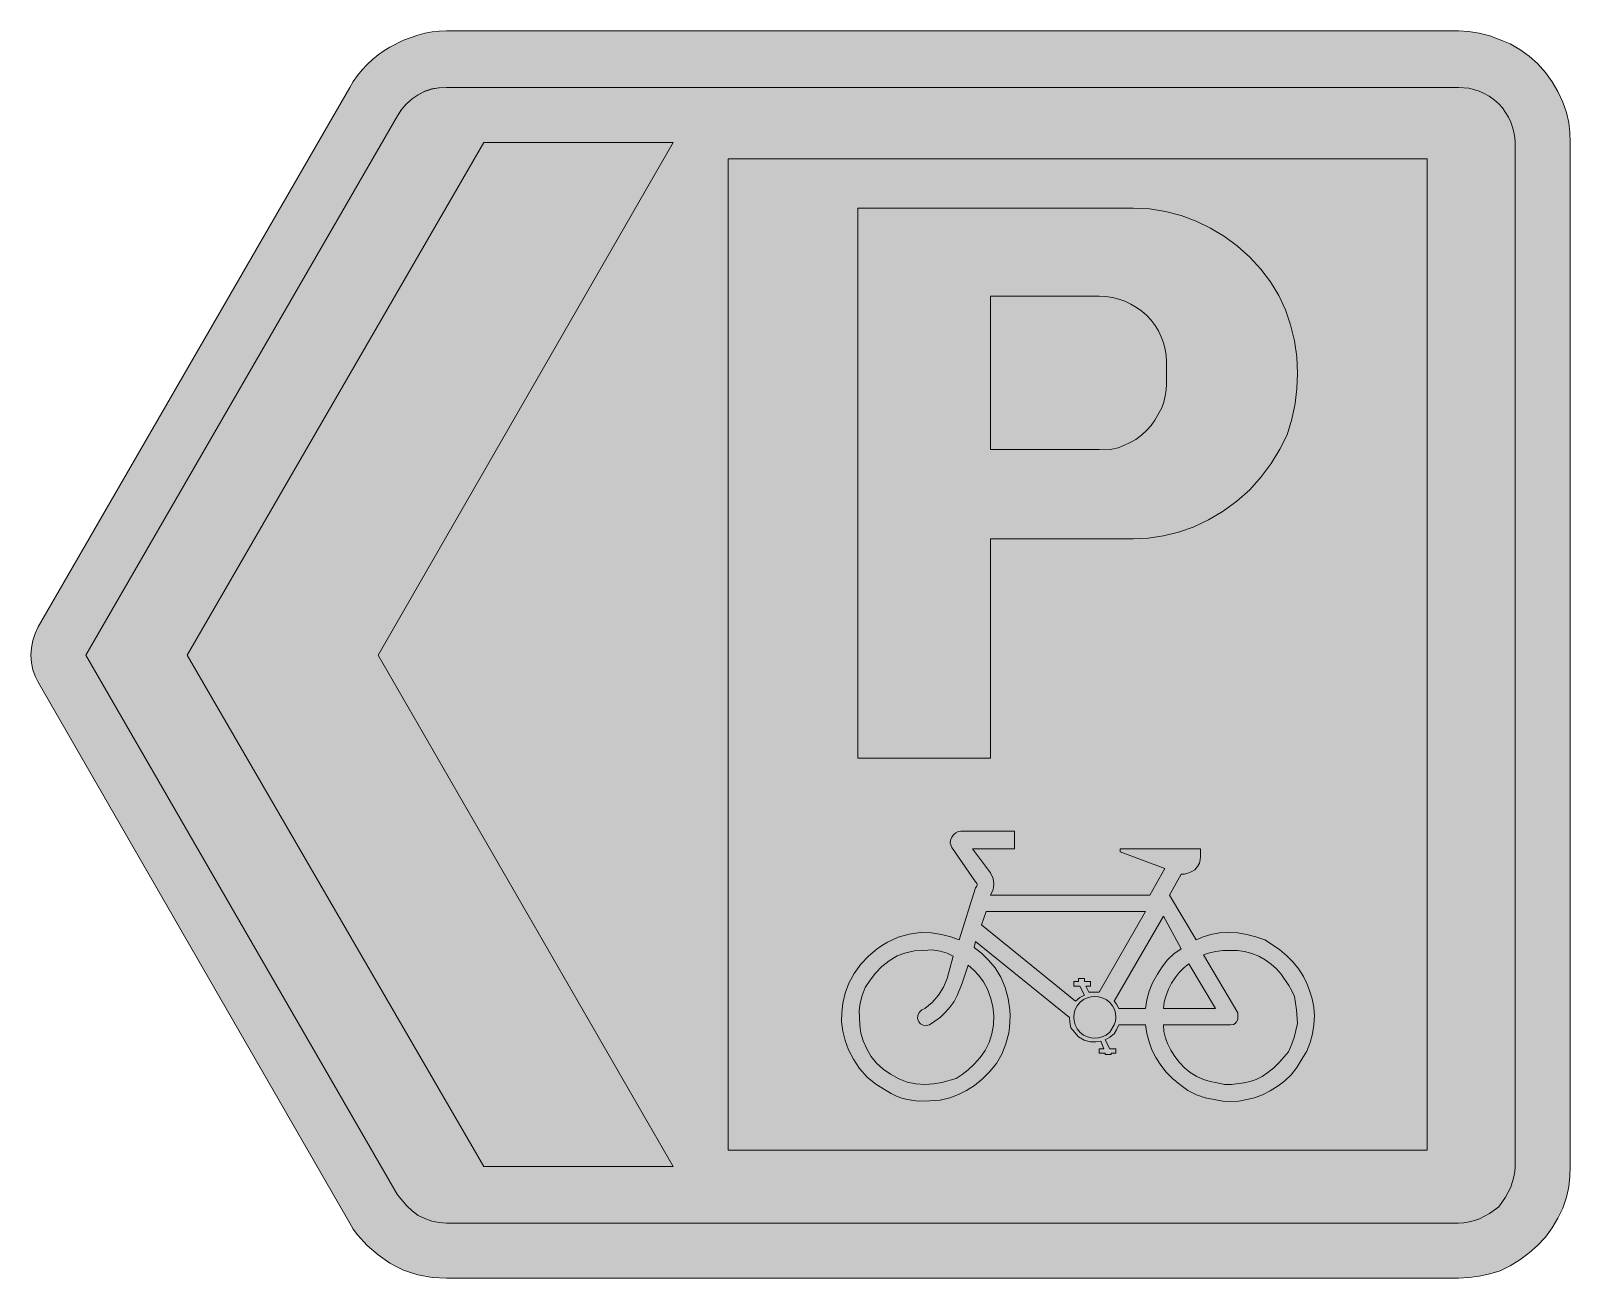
# Model space of a CAD drawing. Header units: metres. Extents: x 129 to 439, y 11 to 262.
import ezdxf

# ---------------------------------------------------------------- set-up
doc = ezdxf.new("R2010")
doc.units = ezdxf.units.M
for name, color, linetype, true_color in [('FILL_BLACK_000000', 7, 'Continuous', 0x000000), ('FILL_BLUE_0000FF', 7, 'Continuous', 0x0000ff), ('FILL_WHITE_FFFFFF', 7, 'Continuous', 0xffffff), ('STROKE_WHITE_FFFFFF', 7, 'Continuous', 0xffffff)]:
    doc.layers.add(name, color=color, linetype=linetype, true_color=true_color)

msp = doc.modelspace()

# ---------------------------------------------------------------- hatches: boundary and pattern name
at = {"layer": 'FILL_BLACK_000000', "true_color": 0x000000}
h = msp.add_hatch(color=7, dxfattribs=at)
h.dxf.hatch_style = 1
h.paths.add_polyline_path([(258.75, 33.66), (220.65, 33.66), (160.95, 136.56), (220.65, 239.76), (258.75, 239.76), (199.35, 136.56), (258.75, 33.66)])
at = {"layer": 'FILL_BLUE_0000FF', "true_color": 0x0000ff}
h = msp.add_hatch(color=7, dxfattribs=at)
h.dxf.hatch_style = 1
h.paths.add_polyline_path([(421.05, 261.81), (423.18, 261.25), (425.25, 260.46), (427.27, 259.63), (429.22, 258.51), (431.07, 257.17), (432.75, 255.66), (434.39, 253.85), (435.75, 251.98), (436.88, 250.01), (437.85, 247.86), (438.59, 245.83), (439.05, 243.81), (439.28, 241.78), (439.35, 239.76), (439.35, 33.66), (439.28, 31.63), (439.05, 29.57), (438.59, 27.46), (437.85, 25.26), (436.88, 23.24), (435.75, 21.28), (434.39, 19.44), (432.75, 17.76), (431.07, 16.25), (429.22, 14.87), (427.27, 13.67), (425.25, 12.66), (423.18, 12.05), (421.05, 11.57), (418.92, 11.27), (416.85, 11.16), (213.15, 11.16), (210.23, 11.33), (207.34, 11.87), (205.91, 12.29), (204.5, 12.81), (203.11, 13.43), (201.75, 14.16), (199.35, 15.85), (197.14, 17.76), (195.21, 19.9), (194.38, 21.05), (193.65, 22.26), (130.95, 131.16), (130.34, 132.34), (129.86, 133.63), (129.56, 135.04), (129.45, 136.56), (129.56, 138.08), (129.86, 139.52), (130.34, 140.91), (130.95, 142.26), (193.65, 250.86), (194.38, 252.08), (195.21, 253.26), (196.13, 254.4), (197.14, 255.47), (198.21, 256.48), (199.35, 257.4), (200.53, 258.23), (201.75, 258.96), (204.5, 260.36), (207.34, 261.4), (208.78, 261.77), (210.23, 262.04), (211.69, 262.2), (213.15, 262.26), (416.85, 262.26), (418.92, 262.15), (421.05, 261.81)])
h.paths.add_polyline_path([(211.6, 250.76), (210.13, 250.48), (208.73, 250.01), (207.41, 249.36), (206.2, 248.55), (205.09, 247.57), (204.11, 246.44), (203.25, 245.16), (140.55, 136.56), (203.25, 27.96), (205.12, 25.75), (206.2, 24.71), (207.45, 23.76), (208.8, 23.15), (210.19, 22.67), (211.63, 22.37), (213.15, 22.26), (416.85, 22.26), (417.96, 22.32), (419.04, 22.48), (420.1, 22.75), (421.12, 23.12), (423.09, 24.16), (424.95, 25.56), (426.35, 27.46), (427.39, 29.5), (428.03, 31.59), (428.19, 32.64), (428.25, 33.66), (428.25, 239.76), (428.19, 240.78), (428.03, 241.82), (427.76, 242.86), (427.39, 243.88), (426.92, 244.88), (426.35, 245.83), (425.69, 246.73), (424.95, 247.56), (424.02, 248.39), (423.05, 249.09), (422.04, 249.66), (421.01, 250.11), (419.97, 250.45), (418.92, 250.68), (416.85, 250.86), (213.15, 250.86), (211.6, 250.76)], flags=16)
h = msp.add_hatch(color=7, dxfattribs=at)
h.dxf.hatch_style = 1
h.paths.add_polyline_path([(410.55, 236.46), (410.55, 36.96), (269.85, 36.96), (269.85, 236.46), (410.55, 236.46)])
at = {"layer": 'FILL_WHITE_FFFFFF', "true_color": 0xffffff}
h = msp.add_hatch(color=7, dxfattribs=at)
h.dxf.hatch_style = 1
h.paths.add_polyline_path([(211.63, 22.37), (210.19, 22.67), (208.8, 23.15), (207.45, 23.76), (206.2, 24.71), (205.12, 25.75), (203.25, 27.96), (140.55, 136.56), (203.25, 245.16), (204.16, 246.45), (205.12, 247.6), (206.2, 248.58), (207.45, 249.36), (208.8, 250.1), (210.19, 250.56), (211.63, 250.79), (213.15, 250.86), (416.85, 250.86), (418.92, 250.68), (419.97, 250.45), (421.01, 250.11), (422.04, 249.66), (423.05, 249.09), (424.02, 248.39), (424.95, 247.56), (425.69, 246.73), (426.35, 245.83), (426.92, 244.88), (427.39, 243.88), (427.76, 242.86), (428.03, 241.82), (428.19, 240.78), (428.25, 239.76), (428.25, 33.66), (428.19, 32.64), (428.03, 31.59), (427.39, 29.5), (426.35, 27.46), (424.95, 25.56), (423.09, 24.16), (421.12, 23.12), (420.1, 22.75), (419.04, 22.48), (417.96, 22.32), (416.85, 22.26), (213.15, 22.26), (211.63, 22.37)])
h = msp.add_hatch(color=7, dxfattribs=at)
h.dxf.hatch_style = 1
h.paths.add_polyline_path([(295.95, 115.86), (295.95, 226.56), (351.45, 226.56), (354.69, 226.39), (357.89, 225.9), (361.02, 225.09), (364.05, 223.97), (366.97, 222.56), (369.76, 220.86), (372.39, 218.89), (374.85, 216.66), (377.07, 214.3), (379.01, 211.74), (380.66, 208.99), (382.01, 206.08), (383.07, 203.04), (383.84, 199.87), (384.3, 196.6), (384.45, 193.26), (384.33, 190.28), (383.96, 187.22), (383.31, 184.11), (382.35, 180.96), (380.88, 178.04), (379.16, 175.18), (377.16, 172.44), (374.85, 169.86), (372.27, 167.55), (369.49, 165.55), (366.54, 163.83), (363.45, 162.36), (360.48, 161.35), (357.45, 160.6), (354.42, 160.12), (351.45, 159.96), (322.65, 159.96), (322.65, 115.86), (295.95, 115.86)])
h.paths.add_polyline_path([(347.1, 178.07), (348.35, 178.34), (349.65, 178.86), (350.77, 179.37), (351.9, 180.02), (353.02, 180.84), (354.15, 181.86), (355, 182.82), (355.76, 183.88), (357.15, 186.36), (357.54, 187.53), (357.83, 188.76), (357.99, 189.99), (358.05, 191.16), (358.05, 195.66), (357.98, 196.91), (357.78, 198.17), (357.45, 199.42), (357, 200.65), (356.44, 201.83), (355.77, 202.96), (355.01, 204.01), (354.15, 204.96), (353.11, 205.82), (352.02, 206.58), (350.88, 207.25), (349.69, 207.81), (348.46, 208.26), (347.19, 208.59), (345.89, 208.79), (344.55, 208.86), (322.65, 208.86), (322.65, 177.96), (344.55, 177.96), (347.1, 178.07)], flags=16)
h = msp.add_hatch(color=7, dxfattribs=at)
h.dxf.hatch_style = 1
h.paths.add_polyline_path([(372.45, 80.65), (374.25, 80.35), (376.05, 79.87), (377.85, 79.26), (379.42, 78.3), (380.92, 77.23), (382.32, 76.05), (383.55, 74.76), (384.74, 73.36), (385.65, 71.91), (386.33, 70.46), (386.85, 69.06), (387.41, 67.43), (387.75, 65.72), (387.86, 63.96), (387.75, 62.16), (387.46, 60.36), (387, 58.6), (386.32, 56.89), (385.35, 55.26), (384.35, 53.57), (383.17, 52.11), (381.89, 50.87), (380.55, 49.86), (378.97, 48.85), (377.4, 48.06), (375.82, 47.5), (374.25, 47.16), (372.67, 46.82), (371.06, 46.71), (369.4, 46.82), (367.65, 47.16), (365.85, 47.5), (364.09, 48.1), (362.38, 48.97), (360.75, 50.16), (359.28, 51.34), (358.01, 52.63), (356.91, 54.04), (355.95, 55.56), (355.16, 57.14), (354.56, 58.75), (354.14, 60.41), (353.85, 62.16), (348.45, 62.16), (348, 61.15), (347.55, 60.36), (346.65, 59.65), (345.75, 59.16), (346.65, 57.36), (347.85, 57.36), (347.85, 56.46), (346.95, 56.46), (346.95, 56.16), (345.75, 56.16), (345.75, 56.46), (344.55, 56.46), (344.55, 57.36), (345.45, 57.36), (344.85, 58.86), (343.85, 58.71), (342.71, 58.75), (341.52, 59.07), (340.35, 59.76), (338.85, 61.56), (338.59, 62.72), (338.55, 63.66), (319.65, 78.96), (319.35, 77.76), (320.87, 76.57), (322.27, 75.21), (323.57, 73.63), (324.75, 71.76), (325.58, 69.68), (326.21, 67.48), (326.56, 65.18), (326.61, 63.98), (326.55, 62.76), (326.5, 61.64), (326.34, 60.52), (325.76, 58.33), (324.9, 56.26), (323.85, 54.36), (322.45, 52.67), (320.96, 51.21), (319.42, 49.97), (317.85, 48.96), (316.21, 48.13), (314.44, 47.46), (312.49, 47.02), (310.35, 46.86), (308.1, 46.81), (305.89, 47.12), (304.8, 47.43), (303.73, 47.83), (302.68, 48.34), (301.65, 48.96), (299.56, 50.2), (297.79, 51.66), (296.29, 53.35), (295.05, 55.26), (294.08, 57.11), (293.4, 59.01), (292.94, 60.91), (292.65, 62.76), (292.72, 64.61), (292.95, 66.55), (293.41, 68.54), (294.15, 70.56), (295.21, 72.52), (296.55, 74.35), (298.12, 76), (299.85, 77.46), (300.88, 78.19), (301.93, 78.82), (304.09, 79.78), (306.3, 80.41), (308.55, 80.76), (310.74, 80.65), (312.79, 80.35), (314.67, 79.87), (316.35, 79.26), (319.65, 89.76), (319.91, 90.06), (319.95, 90.36), (319.91, 90.66), (319.65, 90.96), (314.85, 97.86), (314.55, 98.76), (314.59, 99.36), (314.85, 99.96), (315.17, 100.4), (315.64, 100.78), (316.16, 101.06), (316.65, 101.16), (327.45, 101.16), (327.45, 97.56), (319.05, 97.56), (322.65, 92.76), (323.16, 91.63), (323.32, 90.51), (323.16, 89.38), (322.65, 88.26), (354.75, 88.26), (357.75, 93.66), (348.75, 96.96), (348.75, 97.56), (364.95, 97.56), (364.95, 96.06), (364.89, 95.38), (364.69, 94.71), (364.32, 94.03), (363.75, 93.36), (363.07, 92.97), (362.4, 92.68), (361.72, 92.52), (361.05, 92.46), (358.65, 88.26), (364.05, 79.26), (365.46, 79.87), (367.01, 80.35), (368.73, 80.65), (370.65, 80.76), (372.45, 80.65)])
h.paths.add_polyline_path([(339.45, 69.96), (339.45, 70.86), (340.35, 70.86), (340.35, 71.46), (341.55, 71.46), (341.55, 70.86), (342.75, 70.86), (342.75, 69.96), (341.85, 69.96), (342.45, 68.76), (343.35, 68.76), (344.55, 68.76), (353.85, 84.96), (321.75, 84.96), (320.85, 82.26), (339.75, 66.96), (340.65, 67.67), (341.55, 68.16), (340.65, 69.96), (339.45, 69.96)], flags=16)
h.paths.add_polyline_path([(355.28, 70.61), (356.25, 72.36), (357.21, 73.87), (358.31, 75.25), (359.58, 76.45), (361.05, 77.46), (357.45, 84.06), (347.55, 66.96), (348, 66.32), (348.45, 65.46), (353.85, 65.46), (354.14, 67.21), (354.6, 68.91), (355.28, 70.61)], flags=16)
h.paths.add_polyline_path([(359.83, 71.64), (359.1, 70.52), (358.48, 69.34), (357.99, 68.09), (357.64, 66.79), (357.45, 65.46), (367.95, 65.46), (362.55, 74.46), (361.57, 73.62), (360.66, 72.67), (359.83, 71.64)], flags=16)
h.paths.add_polyline_path([(358.34, 58.24), (358.95, 57.06), (359.73, 55.77), (360.67, 54.58), (361.73, 53.52), (362.85, 52.56), (364.2, 51.77), (365.55, 51.17), (366.9, 50.75), (368.25, 50.46), (369.77, 50.16), (371.17, 50.12), (373.65, 50.46), (374.95, 50.75), (376.16, 51.17), (377.32, 51.77), (378.45, 52.56), (379.7, 53.51), (380.77, 54.55), (382.65, 56.76), (383.27, 58.16), (383.77, 59.61), (384.45, 62.46), (384.26, 65.16), (383.85, 67.86), (383.34, 68.98), (382.73, 70.11), (381.15, 72.36), (380.19, 73.43), (379.12, 74.38), (377.94, 75.23), (376.65, 75.96), (375.25, 76.53), (373.8, 76.9), (372.35, 77.1), (370.95, 77.16), (369.43, 77.1), (368.02, 76.93), (366.73, 76.65), (365.55, 76.26), (372.45, 64.56), (372.45, 63.66), (372.41, 63.21), (372.15, 62.76), (371.88, 62.41), (371.55, 62.23), (370.95, 62.16), (357.45, 62.16), (357.56, 60.81), (357.86, 59.5), (358.34, 58.24)], flags=16)
h.paths.add_polyline_path([(347.22, 65.98), (346.65, 66.66), (345.93, 67.23), (345.15, 67.6), (344.37, 67.8), (343.65, 67.86), (342.93, 67.8), (342.15, 67.6), (341.37, 67.23), (340.65, 66.66), (340.08, 65.98), (339.71, 65.27), (339.51, 64.51), (339.45, 63.66), (339.51, 62.94), (339.71, 62.16), (340.08, 61.38), (340.65, 60.66), (341.37, 60.09), (342.15, 59.72), (342.93, 59.52), (343.65, 59.46), (344.37, 59.52), (345.15, 59.72), (345.93, 60.09), (346.65, 60.66), (347.55, 62.16), (347.81, 62.91), (347.85, 63.66), (347.79, 64.51), (347.59, 65.27), (347.22, 65.98)], flags=16)
h.paths.add_polyline_path([(312.15, 68.12), (313.16, 69.72), (313.95, 71.46), (315.15, 75.96), (313.92, 76.57), (312.49, 77.01), (310.89, 77.23), (309.15, 77.16), (307.35, 77.04), (305.59, 76.67), (303.88, 76.02), (302.25, 75.06), (300.78, 73.88), (299.51, 72.58), (298.41, 71.18), (297.45, 69.66), (296.84, 68.09), (296.4, 66.55), (296.18, 65.06), (296.25, 63.66), (296.32, 62.08), (296.55, 60.51), (297.01, 58.93), (297.75, 57.36), (298.58, 55.85), (299.7, 54.47), (301.04, 53.27), (302.55, 52.26), (304.18, 51.3), (305.89, 50.65), (307.65, 50.28), (309.45, 50.16), (311.19, 50.26), (312.82, 50.53), (315.75, 51.36), (316.92, 52.14), (318.15, 53.12), (319.38, 54.27), (320.55, 55.56), (321.56, 57.01), (322.35, 58.63), (322.91, 60.37), (323.25, 62.16), (323.32, 64), (323.1, 65.87), (322.66, 67.69), (322.05, 69.36), (321.27, 70.83), (320.32, 72.1), (319.27, 73.2), (318.15, 74.16), (316.95, 70.56), (315.97, 68.05), (315.35, 66.89), (314.55, 65.76), (313.6, 64.69), (312.56, 63.73), (311.47, 62.89), (310.35, 62.16), (309.68, 62.04), (309.07, 62.12), (308.58, 62.37), (308.25, 62.76), (307.96, 63.43), (307.99, 64.07), (308.29, 64.66), (308.85, 65.16), (309.45, 65.46), (310.91, 66.69), (312.15, 68.12)], flags=16)

# ---------------------------------------------------------------- linework, layer by layer
at = {"layer": 'FILL_BLACK_000000', "lineweight": 0, "true_color": 0x000000}
msp.add_lwpolyline([(258.75, 33.66), (220.65, 33.66), (160.95, 136.56), (220.65, 239.76), (258.75, 239.76), (199.35, 136.56)], close=True, dxfattribs=at)
at = {"layer": 'FILL_BLUE_0000FF', "lineweight": 0, "true_color": 0x0000ff}
for points in [[(421.05, 261.81), (423.18, 261.25), (425.25, 260.46), (427.27, 259.63), (429.22, 258.51), (431.07, 257.17), (432.75, 255.66), (434.39, 253.85), (435.75, 251.98), (436.88, 250.01), (437.85, 247.86), (438.59, 245.83), (439.05, 243.81), (439.28, 241.78), (439.35, 239.76), (439.35, 33.66), (439.28, 31.63), (439.05, 29.57), (438.59, 27.46), (437.85, 25.26), (436.88, 23.24), (435.75, 21.28), (434.39, 19.44), (432.75, 17.76), (431.07, 16.25), (429.22, 14.87), (427.27, 13.67), (425.25, 12.66), (423.18, 12.05), (421.05, 11.57), (418.92, 11.27), (416.85, 11.16), (213.15, 11.16), (210.23, 11.33), (207.34, 11.87), (205.91, 12.29), (204.5, 12.81), (203.11, 13.43), (201.75, 14.16), (199.35, 15.85), (197.14, 17.76), (195.21, 19.9), (194.38, 21.05), (193.65, 22.26), (130.95, 131.16), (130.34, 132.34), (129.86, 133.63), (129.56, 135.04), (129.45, 136.56), (129.56, 138.08), (129.86, 139.52), (130.34, 140.91), (130.95, 142.26), (193.65, 250.86), (194.38, 252.08), (195.21, 253.26), (196.13, 254.4), (197.14, 255.47), (198.21, 256.48), (199.35, 257.4), (200.53, 258.23), (201.75, 258.96), (204.5, 260.36), (207.34, 261.4), (208.78, 261.77), (210.23, 262.04), (211.69, 262.2), (213.15, 262.26), (416.85, 262.26), (418.92, 262.15)], [(211.6, 250.76), (210.13, 250.48), (208.73, 250.01), (207.41, 249.36), (206.2, 248.55), (205.09, 247.57), (204.11, 246.44), (203.25, 245.16), (140.55, 136.56), (203.25, 27.96), (205.12, 25.75), (206.2, 24.71), (207.45, 23.76), (208.8, 23.15), (210.19, 22.67), (211.63, 22.37), (213.15, 22.26), (416.85, 22.26), (417.96, 22.32), (419.04, 22.48), (420.1, 22.75), (421.12, 23.12), (423.09, 24.16), (424.95, 25.56), (426.35, 27.46), (427.39, 29.5), (428.03, 31.59), (428.19, 32.64), (428.25, 33.66), (428.25, 239.76), (428.19, 240.78), (428.03, 241.82), (427.76, 242.86), (427.39, 243.88), (426.92, 244.88), (426.35, 245.83), (425.69, 246.73), (424.95, 247.56), (424.02, 248.39), (423.05, 249.09), (422.04, 249.66), (421.01, 250.11), (419.97, 250.45), (418.92, 250.68), (416.85, 250.86), (213.15, 250.86)], [(410.55, 236.46), (410.55, 36.96), (269.85, 36.96), (269.85, 236.46)]]:
    msp.add_lwpolyline(points, close=True, dxfattribs=at)
at = {"layer": 'FILL_WHITE_FFFFFF', "lineweight": 0, "true_color": 0xffffff}
for points in [[(211.63, 22.37), (210.19, 22.67), (208.8, 23.15), (207.45, 23.76), (206.2, 24.71), (205.12, 25.75), (203.25, 27.96), (140.55, 136.56), (203.25, 245.16), (204.16, 246.45), (205.12, 247.6), (206.2, 248.58), (207.45, 249.36), (208.8, 250.1), (210.19, 250.56), (211.63, 250.79), (213.15, 250.86), (416.85, 250.86), (418.92, 250.68), (419.97, 250.45), (421.01, 250.11), (422.04, 249.66), (423.05, 249.09), (424.02, 248.39), (424.95, 247.56), (425.69, 246.73), (426.35, 245.83), (426.92, 244.88), (427.39, 243.88), (427.76, 242.86), (428.03, 241.82), (428.19, 240.78), (428.25, 239.76), (428.25, 33.66), (428.19, 32.64), (428.03, 31.59), (427.39, 29.5), (426.35, 27.46), (424.95, 25.56), (423.09, 24.16), (421.12, 23.12), (420.1, 22.75), (419.04, 22.48), (417.96, 22.32), (416.85, 22.26), (213.15, 22.26)], [(372.45, 80.65), (374.25, 80.35), (376.05, 79.87), (377.85, 79.26), (379.42, 78.3), (380.92, 77.23), (382.32, 76.05), (383.55, 74.76), (384.74, 73.36), (385.65, 71.91), (386.33, 70.46), (386.85, 69.06), (387.41, 67.43), (387.75, 65.72), (387.86, 63.96), (387.75, 62.16), (387.46, 60.36), (387, 58.6), (386.32, 56.89), (385.35, 55.26), (384.35, 53.57), (383.17, 52.11), (381.89, 50.87), (380.55, 49.86), (378.97, 48.85), (377.4, 48.06), (375.82, 47.5), (374.25, 47.16), (372.67, 46.82), (371.06, 46.71), (369.4, 46.82), (367.65, 47.16), (365.85, 47.5), (364.09, 48.1), (362.38, 48.97), (360.75, 50.16), (359.28, 51.34), (358.01, 52.63), (356.91, 54.04), (355.95, 55.56), (355.16, 57.14), (354.56, 58.75), (354.14, 60.41), (353.85, 62.16), (348.45, 62.16), (348, 61.15), (347.55, 60.36), (346.65, 59.65), (345.75, 59.16), (346.65, 57.36), (347.85, 57.36), (347.85, 56.46), (346.95, 56.46), (346.95, 56.16), (345.75, 56.16), (345.75, 56.46), (344.55, 56.46), (344.55, 57.36), (345.45, 57.36), (344.85, 58.86), (343.85, 58.71), (342.71, 58.75), (341.52, 59.07), (340.35, 59.76), (338.85, 61.56), (338.59, 62.72), (338.55, 63.66), (319.65, 78.96), (319.35, 77.76), (320.87, 76.57), (322.27, 75.21), (323.57, 73.63), (324.75, 71.76), (325.58, 69.68), (326.21, 67.48), (326.56, 65.18), (326.61, 63.98), (326.55, 62.76), (326.5, 61.64), (326.34, 60.52), (325.76, 58.33), (324.9, 56.26), (323.85, 54.36), (322.45, 52.67), (320.96, 51.21), (319.42, 49.97), (317.85, 48.96), (316.21, 48.13), (314.44, 47.46), (312.49, 47.02), (310.35, 46.86), (308.1, 46.81), (305.89, 47.12), (304.8, 47.43), (303.73, 47.83), (302.68, 48.34), (301.65, 48.96), (299.56, 50.2), (297.79, 51.66), (296.29, 53.35), (295.05, 55.26), (294.08, 57.11), (293.4, 59.01), (292.94, 60.91), (292.65, 62.76), (292.72, 64.61), (292.95, 66.55), (293.41, 68.54), (294.15, 70.56), (295.21, 72.52), (296.55, 74.35), (298.12, 76), (299.85, 77.46), (300.88, 78.19), (301.93, 78.82), (304.09, 79.78), (306.3, 80.41), (308.55, 80.76), (310.74, 80.65), (312.79, 80.35), (314.67, 79.87), (316.35, 79.26), (319.65, 89.76), (319.91, 90.06), (319.95, 90.36), (319.91, 90.66), (319.65, 90.96), (314.85, 97.86), (314.55, 98.76), (314.59, 99.36), (314.85, 99.96), (315.17, 100.4), (315.64, 100.78), (316.16, 101.06), (316.65, 101.16), (327.45, 101.16), (327.45, 97.56), (319.05, 97.56), (322.65, 92.76), (323.16, 91.63), (323.32, 90.51), (323.16, 89.38), (322.65, 88.26), (354.75, 88.26), (357.75, 93.66), (348.75, 96.96), (348.75, 97.56), (364.95, 97.56), (364.95, 96.06), (364.89, 95.38), (364.69, 94.71), (364.32, 94.03), (363.75, 93.36), (363.07, 92.97), (362.4, 92.68), (361.72, 92.52), (361.05, 92.46), (358.65, 88.26), (364.05, 79.26), (365.46, 79.87), (367.01, 80.35), (368.73, 80.65), (370.65, 80.76)], [(339.45, 69.96), (339.45, 70.86), (340.35, 70.86), (340.35, 71.46), (341.55, 71.46), (341.55, 70.86), (342.75, 70.86), (342.75, 69.96), (341.85, 69.96), (342.45, 68.76), (343.35, 68.76), (344.55, 68.76), (353.85, 84.96), (321.75, 84.96), (320.85, 82.26), (339.75, 66.96), (340.65, 67.67), (341.55, 68.16), (340.65, 69.96)], [(355.28, 70.61), (356.25, 72.36), (357.21, 73.87), (358.31, 75.25), (359.58, 76.45), (361.05, 77.46), (357.45, 84.06), (347.55, 66.96), (348, 66.32), (348.45, 65.46), (353.85, 65.46), (354.14, 67.21), (354.6, 68.91)], [(312.15, 68.12), (313.16, 69.72), (313.95, 71.46), (315.15, 75.96), (313.92, 76.57), (312.49, 77.01), (310.89, 77.23), (309.15, 77.16), (307.35, 77.04), (305.59, 76.67), (303.88, 76.02), (302.25, 75.06), (300.78, 73.88), (299.51, 72.58), (298.41, 71.18), (297.45, 69.66), (296.84, 68.09), (296.4, 66.55), (296.18, 65.06), (296.25, 63.66), (296.32, 62.08), (296.55, 60.51), (297.01, 58.93), (297.75, 57.36), (298.58, 55.85), (299.7, 54.47), (301.04, 53.27), (302.55, 52.26), (304.18, 51.3), (305.89, 50.65), (307.65, 50.28), (309.45, 50.16), (311.19, 50.26), (312.82, 50.53), (315.75, 51.36), (316.92, 52.14), (318.15, 53.12), (319.38, 54.27), (320.55, 55.56), (321.56, 57.01), (322.35, 58.63), (322.91, 60.37), (323.25, 62.16), (323.32, 64), (323.1, 65.87), (322.66, 67.69), (322.05, 69.36), (321.27, 70.83), (320.32, 72.1), (319.27, 73.2), (318.15, 74.16), (316.95, 70.56), (315.97, 68.05), (315.35, 66.89), (314.55, 65.76), (313.6, 64.69), (312.56, 63.73), (311.47, 62.89), (310.35, 62.16), (309.68, 62.04), (309.07, 62.12), (308.58, 62.37), (308.25, 62.76), (307.96, 63.43), (307.99, 64.07), (308.29, 64.66), (308.85, 65.16), (309.45, 65.46), (310.91, 66.69)], [(358.34, 58.24), (358.95, 57.06), (359.73, 55.77), (360.67, 54.58), (361.73, 53.52), (362.85, 52.56), (364.2, 51.77), (365.55, 51.17), (366.9, 50.75), (368.25, 50.46), (369.77, 50.16), (371.17, 50.12), (373.65, 50.46), (374.95, 50.75), (376.16, 51.17), (377.32, 51.77), (378.45, 52.56), (379.7, 53.51), (380.77, 54.55), (382.65, 56.76), (383.27, 58.16), (383.77, 59.61), (384.45, 62.46), (384.26, 65.16), (383.85, 67.86), (383.34, 68.98), (382.73, 70.11), (381.15, 72.36), (380.19, 73.43), (379.12, 74.38), (377.94, 75.23), (376.65, 75.96), (375.25, 76.53), (373.8, 76.9), (372.35, 77.1), (370.95, 77.16), (369.43, 77.1), (368.02, 76.93), (366.73, 76.65), (365.55, 76.26), (372.45, 64.56), (372.45, 63.66), (372.41, 63.21), (372.15, 62.76), (371.88, 62.41), (371.55, 62.23), (370.95, 62.16), (357.45, 62.16), (357.56, 60.81), (357.86, 59.5)], [(359.83, 71.64), (359.1, 70.52), (358.48, 69.34), (357.99, 68.09), (357.64, 66.79), (357.45, 65.46), (367.95, 65.46), (362.55, 74.46), (361.57, 73.62), (360.66, 72.67)], [(347.22, 65.98), (346.65, 66.66), (345.93, 67.23), (345.15, 67.6), (344.37, 67.8), (343.65, 67.86), (342.93, 67.8), (342.15, 67.6), (341.37, 67.23), (340.65, 66.66), (340.08, 65.98), (339.71, 65.27), (339.51, 64.51), (339.45, 63.66), (339.51, 62.94), (339.71, 62.16), (340.08, 61.38), (340.65, 60.66), (341.37, 60.09), (342.15, 59.72), (342.93, 59.52), (343.65, 59.46), (344.37, 59.52), (345.15, 59.72), (345.93, 60.09), (346.65, 60.66), (347.55, 62.16), (347.81, 62.91), (347.85, 63.66), (347.79, 64.51), (347.59, 65.27)]]:
    msp.add_lwpolyline(points, close=True, dxfattribs=at)
at = {"layer": 'FILL_WHITE_FFFFFF', "lineweight": 0, "true_color": 0x0000ff}
for points in [[(295.95, 115.86), (295.95, 226.56), (351.45, 226.56), (354.69, 226.39), (357.89, 225.9), (361.02, 225.09), (364.05, 223.97), (366.97, 222.56), (369.76, 220.86), (372.39, 218.89), (374.85, 216.66), (377.07, 214.3), (379.01, 211.74), (380.66, 208.99), (382.01, 206.08), (383.07, 203.04), (383.84, 199.87), (384.3, 196.6), (384.45, 193.26), (384.33, 190.28), (383.96, 187.22), (383.31, 184.11), (382.35, 180.96), (380.88, 178.04), (379.16, 175.18), (377.16, 172.44), (374.85, 169.86), (372.27, 167.55), (369.49, 165.55), (366.54, 163.83), (363.45, 162.36), (360.48, 161.35), (357.45, 160.6), (354.42, 160.12), (351.45, 159.96), (322.65, 159.96), (322.65, 115.86)], [(347.1, 178.07), (348.35, 178.34), (349.65, 178.86), (350.77, 179.37), (351.9, 180.02), (353.02, 180.84), (354.15, 181.86), (355, 182.82), (355.76, 183.88), (357.15, 186.36), (357.54, 187.53), (357.83, 188.76), (357.99, 189.99), (358.05, 191.16), (358.05, 195.66), (357.98, 196.91), (357.78, 198.17), (357.45, 199.42), (357, 200.65), (356.44, 201.83), (355.77, 202.96), (355.01, 204.01), (354.15, 204.96), (353.11, 205.82), (352.02, 206.58), (350.88, 207.25), (349.69, 207.81), (348.46, 208.26), (347.19, 208.59), (345.89, 208.79), (344.55, 208.86), (322.65, 208.86), (322.65, 177.96), (344.55, 177.96)]]:
    msp.add_lwpolyline(points, close=True, dxfattribs=at)
at = {"layer": 'STROKE_WHITE_FFFFFF', "lineweight": 0, "true_color": 0xffffff}
msp.add_lwpolyline([(213.15, 22.26), (213.45, 22.26)], dxfattribs=at)

doc.saveas('drawing.dxf')
